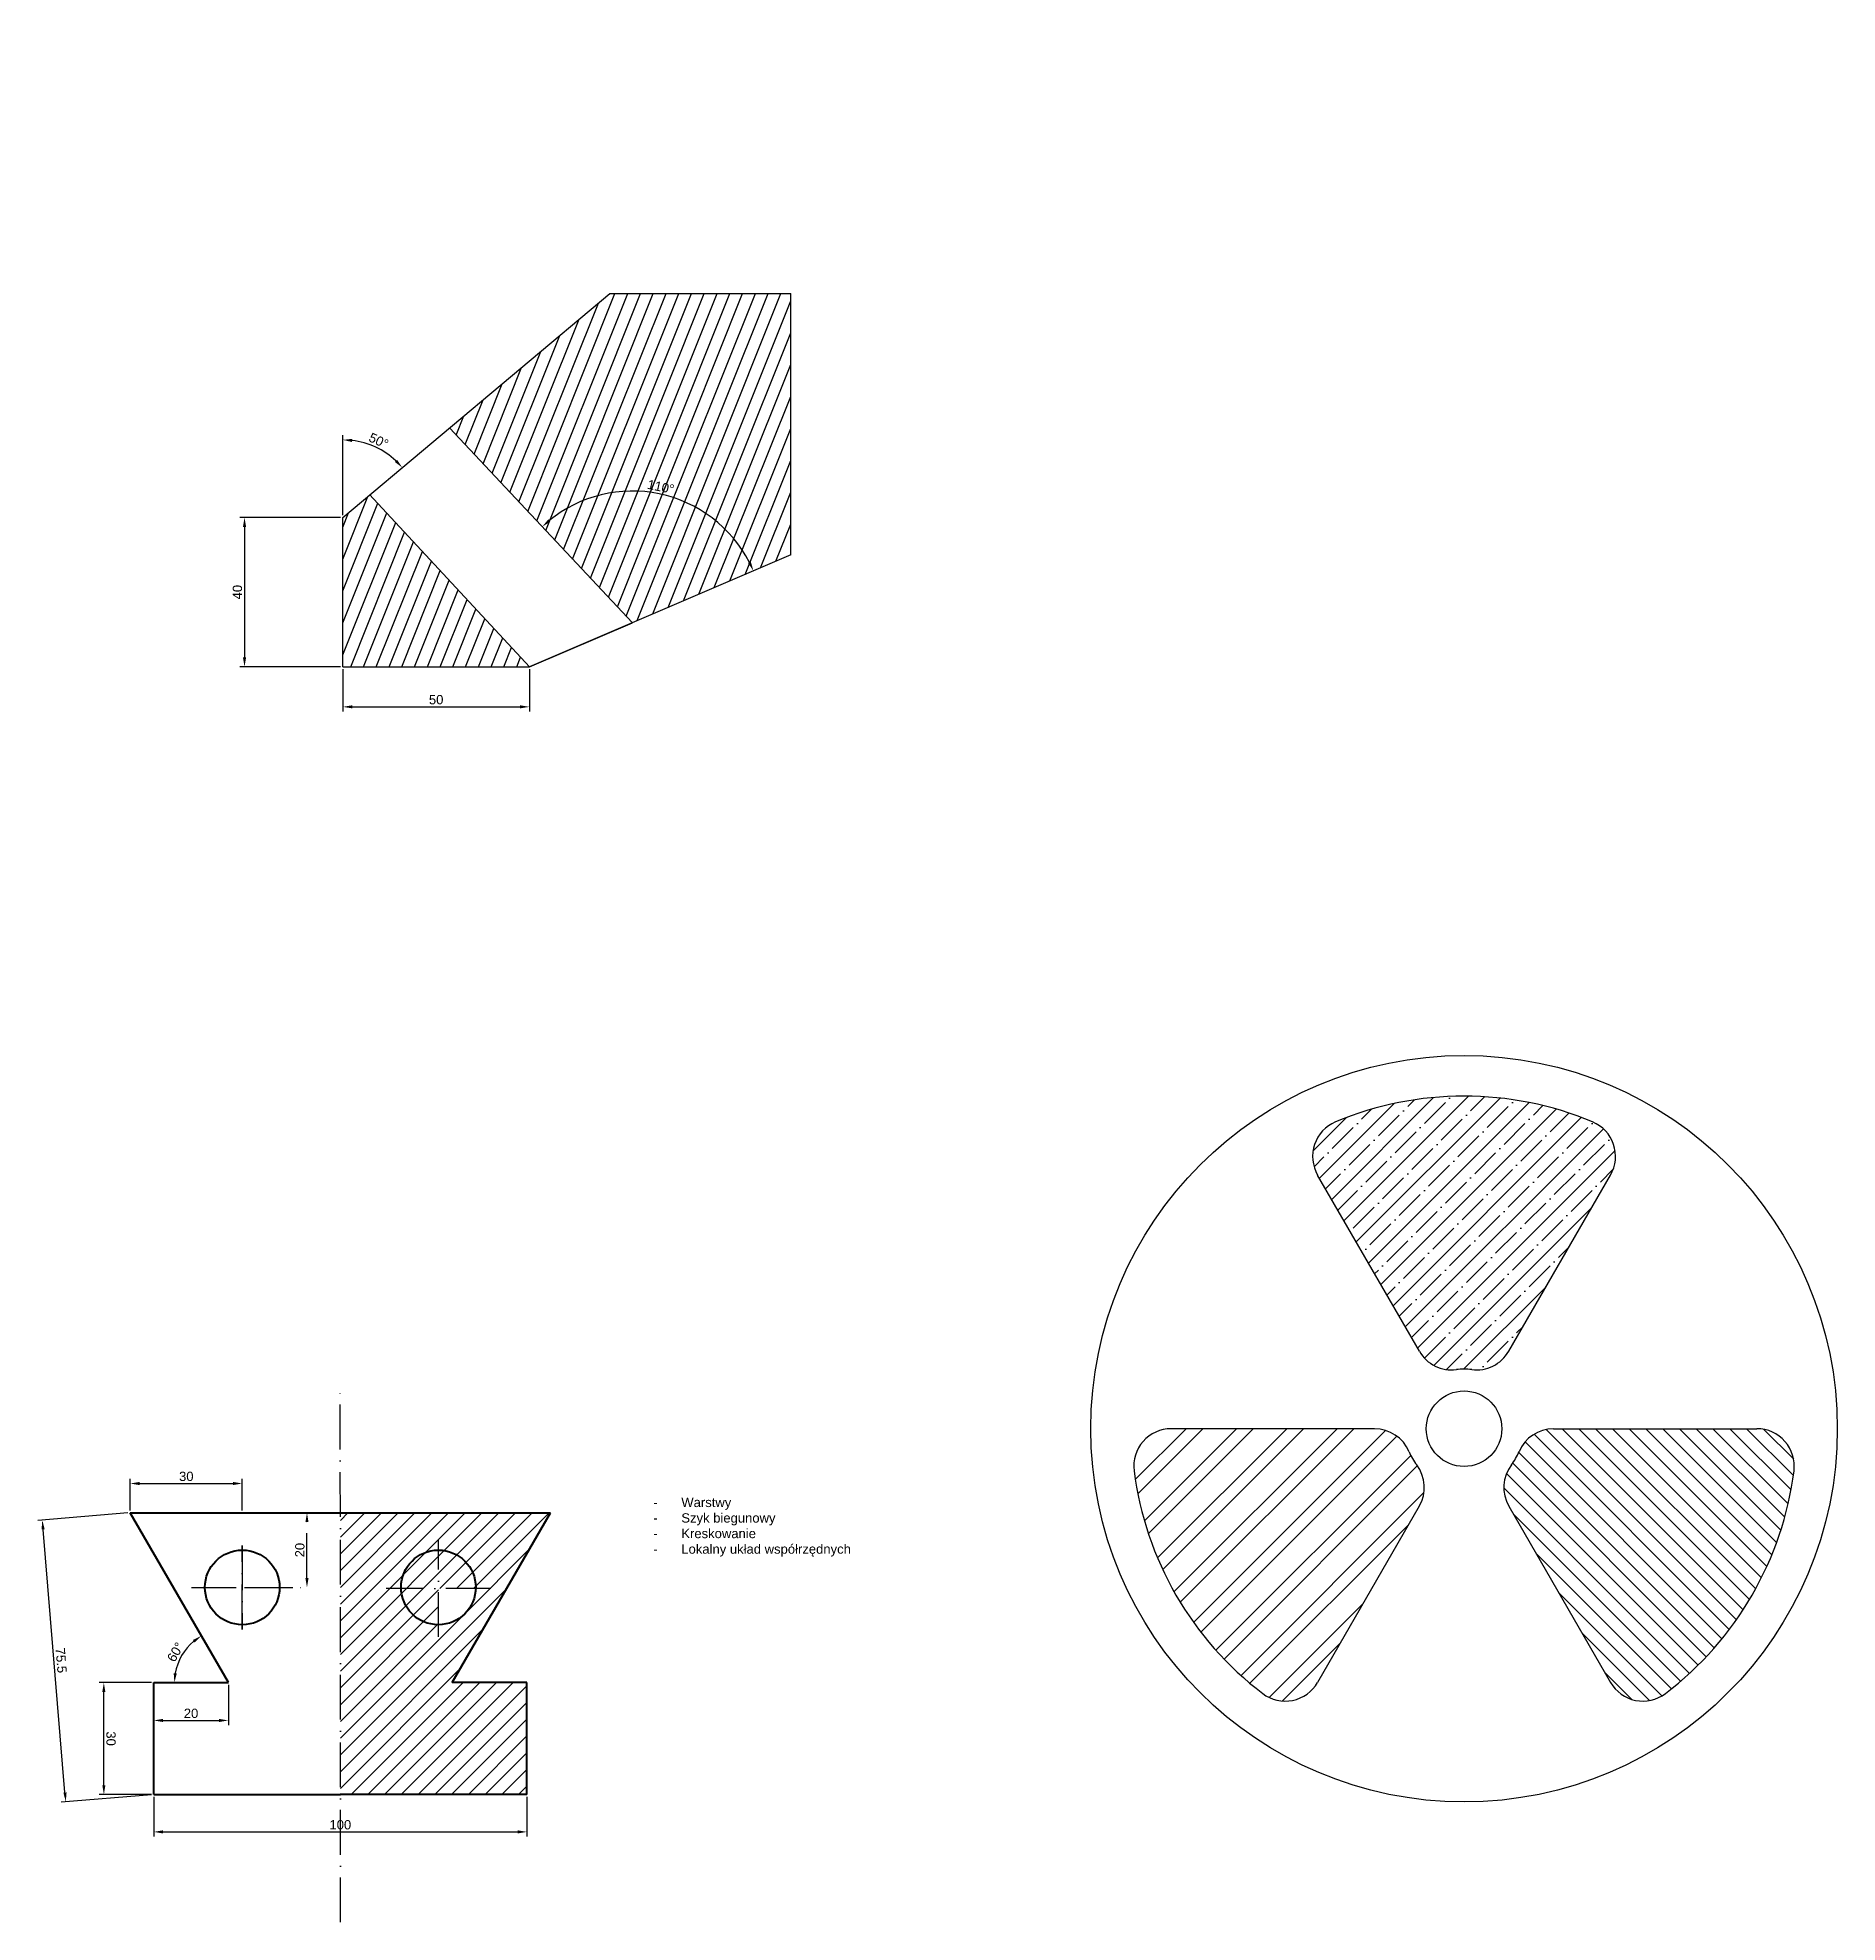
# Model space of a CAD drawing. Header units: millimetres. Extents: x 19 to 501, y -34 to 471.
import ezdxf

# ---------------------------------------------------------------- set-up
doc = ezdxf.new("R2010")
doc.units = ezdxf.units.MM
doc.linetypes.add('ACAD_ISO10W100', pattern=[18, 12, -3, 0, -3])
doc.layers.add('Osie Symetrii', color=220, linetype='ACAD_ISO10W100')
doc.layers.add('Wymiar', color=162, linetype='Continuous')
doc.styles.get("Standard").update_dxf_attribs({"font": 'arial.ttf'})
doc.dimstyles.new('ISO-25', dxfattribs={"dimtxt": 2.5, "dimasz": 2.5, "dimexe": 1.25, "dimexo": 0.625, "dimtad": 1, "dimtxsty": 'Standard', "dimcen": 2.5, "dimadec": 0, "dimazin": 0, "dimtfac": 1, "dimtmove": 0, "dimatfit": 3, "dimfxl": 1, "dimarcsym": 0})

# ---------------------------------------------------------------- blocks, each defined once
blk = doc.blocks.new('*D1')
at = {"layer": 'Defpoints', "color": 0, "transparency": 16777216}
for p in [(50.2, 29.79), (70.2, 29.79), (70.2, 19.65)]:
    blk.add_point(p, dxfattribs=at)
at = {"layer": 'Wymiar', "color": 0, "lineweight": -2, "transparency": 16777216}
for p, q in [((50.2, 29.17), (50.2, 18.4)), ((70.2, 29.17), (70.2, 18.4)), ((52.7, 19.65), (67.7, 19.65))]:
    blk.add_line(p, q, dxfattribs=at)
at = {"layer": 'Wymiar', "color": 0, "transparency": 16777216}
for points in [[(52.7, 20.07), (52.7, 19.23), (50.2, 19.65)], [(67.7, 20.07), (67.7, 19.23), (70.2, 19.65)]]:
    blk.add_solid(points, dxfattribs=at)
at = {"layer": 'Wymiar', "color": 0, "transparency": 16777216, "insert": (60.2, 21.55), "char_height": 2.5, "attachment_point": 5}
blk.add_mtext('20', dxfattribs=at)
blk = doc.blocks.new('*D3')
at = {"layer": 'Defpoints', "color": 0, "transparency": 16777216}
for p in [(43.93, 75.29), (59.13, 39.08), (50.2, 29.79), (70.2, 29.79), (70.2, 29.79)]:
    blk.add_point(p, dxfattribs=at)
at = {"layer": 'Wymiar', "color": 0, "lineweight": -2, "transparency": 16777216}
blk.add_arc((70.2, 29.79), 14.45, 129.9259, 170.0741, dxfattribs=at)
at = {"layer": 'Wymiar', "color": 0, "transparency": 16777216}
for points in [[(60.68, 41.21), (61.16, 40.53), (62.97, 42.3)], [(56.38, 32.25), (55.55, 32.32), (55.75, 29.79)]]:
    blk.add_solid(points, dxfattribs=at)
at = {"layer": 'Wymiar', "color": 0, "transparency": 16777216, "insert": (56.04, 37.97), "char_height": 2.5, "attachment_point": 5, "rotation": 60}
blk.add_mtext('60°', dxfattribs=at)
blk = doc.blocks.new('*D11')
at = {"layer": 'Defpoints', "color": 0, "transparency": 16777216}
for p in [(73.93, 83.13), (43.93, 75.29), (73.93, 75.29)]:
    blk.add_point(p, dxfattribs=at)
at = {"layer": 'Wymiar', "color": 0, "lineweight": -2, "transparency": 16777216}
for p, q in [((43.93, 75.92), (43.93, 84.38)), ((46.43, 83.13), (71.43, 83.13)), ((73.93, 75.92), (73.93, 84.38))]:
    blk.add_line(p, q, dxfattribs=at)
at = {"layer": 'Wymiar', "color": 0, "transparency": 16777216}
for points in [[(46.43, 83.55), (46.43, 82.71), (43.93, 83.13)], [(71.43, 83.55), (71.43, 82.71), (73.93, 83.13)]]:
    blk.add_solid(points, dxfattribs=at)
at = {"layer": 'Wymiar', "color": 0, "transparency": 16777216, "insert": (58.93, 85.03), "char_height": 2.5, "attachment_point": 5}
blk.add_mtext('30', dxfattribs=at)
blk = doc.blocks.new('*D14')
at = {"layer": 'Defpoints', "color": 0, "transparency": 16777216}
for p in [(50.2, -0.21), (150.2, -0.21), (150.2, -10.21)]:
    blk.add_point(p, dxfattribs=at)
at = {"layer": 'Wymiar', "color": 0, "lineweight": -2, "transparency": 16777216}
for p, q in [((50.2, -0.83), (50.2, -11.46)), ((150.2, -0.83), (150.2, -11.46)), ((52.7, -10.21), (147.7, -10.21))]:
    blk.add_line(p, q, dxfattribs=at)
at = {"layer": 'Wymiar', "color": 0, "transparency": 16777216}
for points in [[(52.7, -9.79), (52.7, -10.63), (50.2, -10.21)], [(147.7, -9.79), (147.7, -10.63), (150.2, -10.21)]]:
    blk.add_solid(points, dxfattribs=at)
at = {"layer": 'Wymiar', "color": 0, "transparency": 16777216, "insert": (100.2, -8.31), "char_height": 2.5, "attachment_point": 5}
blk.add_mtext('100', dxfattribs=at)
blk = doc.blocks.new('*D15')
at = {"layer": 'Defpoints', "color": 0, "transparency": 16777216}
for p in [(36.84, 29.79), (50.2, 29.79), (50.21, -0.21)]:
    blk.add_point(p, dxfattribs=at)
at = {"layer": 'Wymiar', "color": 0, "lineweight": -2, "transparency": 16777216}
for p, q in [((49.57, 29.79), (35.59, 29.79)), ((36.85, 2.29), (36.84, 27.29)), ((49.58, -0.21), (35.6, -0.21))]:
    blk.add_line(p, q, dxfattribs=at)
at = {"layer": 'Wymiar', "color": 0, "transparency": 16777216}
for points in [[(37.25, 27.29), (36.42, 27.29), (36.84, 29.79)], [(37.26, 2.29), (36.43, 2.29), (36.85, -0.21)]]:
    blk.add_solid(points, dxfattribs=at)
at = {"layer": 'Wymiar', "color": 0, "transparency": 16777216, "insert": (38.74, 14.79), "char_height": 2.5, "attachment_point": 5, "rotation": 270.0187}
blk.add_mtext('30', dxfattribs=at)
blk = doc.blocks.new('*D16')
at = {"layer": 'Defpoints', "color": 0, "transparency": 16777216}
for p in [(20.36, 73.33), (43.93, 75.29), (50.21, -0.21)]:
    blk.add_point(p, dxfattribs=at)
at = {"layer": 'Wymiar', "color": 0, "lineweight": -2, "transparency": 16777216}
for p, q in [((43.3, 75.24), (19.12, 73.23)), ((26.43, 0.32), (20.57, 70.84)), ((49.58, -0.26), (25.4, -2.27))]:
    blk.add_line(p, q, dxfattribs=at)
at = {"layer": 'Wymiar', "color": 0, "transparency": 16777216}
for points in [[(20.98, 70.87), (20.15, 70.81), (20.36, 73.33)], [(26.85, 0.36), (26.02, 0.29), (26.64, -2.17)]]:
    blk.add_solid(points, dxfattribs=at)
at = {"layer": 'Wymiar', "color": 0, "transparency": 16777216, "insert": (25.39, 35.74), "char_height": 2.5, "attachment_point": 5, "rotation": 274.7543}
blk.add_mtext('75.5', dxfattribs=at)
blk = doc.blocks.new('*D17')
at = {"layer": 'Defpoints', "color": 0, "linetype": 'ACAD_ISO10W100', "transparency": 16777216}
for p in [(73.93, 75.29), (91.26, 75.29), (73.93, 55.29)]:
    blk.add_point(p, dxfattribs=at)
at = {"layer": 'Wymiar', "color": 0, "linetype": 'ACAD_ISO10W100', "lineweight": -2, "transparency": 16777216}
for p, q in [((74.55, 75.29), (92.51, 75.29)), ((91.26, 57.79), (91.26, 72.79)), ((74.55, 55.29), (92.51, 55.29))]:
    blk.add_line(p, q, dxfattribs=at)
at = {"layer": 'Wymiar', "color": 0, "linetype": 'ACAD_ISO10W100', "transparency": 16777216}
for points in [[(90.84, 72.79), (91.68, 72.79), (91.26, 75.29)], [(90.84, 57.79), (91.68, 57.79), (91.26, 55.29)]]:
    blk.add_solid(points, dxfattribs=at)
at = {"layer": 'Wymiar', "color": 0, "linetype": 'ACAD_ISO10W100', "transparency": 16777216, "insert": (89.36, 65.29), "char_height": 2.5, "attachment_point": 5, "rotation": 90}
blk.add_mtext('20', dxfattribs=at)
blk = doc.blocks.new('*U18')
for p, q in [((-11.98, -31.68), (-39.24, 15.53)), ((11.98, -31.68), (39.24, 15.53))]:
    blk.add_line(p, q)
for centre, radius, start, end in [((0, -52.44), 89.12, 67.261, 112.739), ((-30.58, 20.53), 10, 112.739, 210), ((30.58, 20.53), 10, 330, 67.261), ((-3.32, -26.68), 10, 210, 277.3515), ((3.32, -26.68), 10, 262.6485, 330), ((0, -52.44), 15.97, 82.6485, 97.3515)]:
    blk.add_arc(centre, radius, start, end)
blk = doc.blocks.new('*U19')
at = {"color": 0, "linetype": 'ByBlock', "lineweight": -2, "transparency": 16777216}
blk.add_blockref('*U18', (401.26, 150.25), dxfattribs=at)
for p, rotation in [((355.85, 71.59), 120), ((446.67, 71.59), 240)]:
    blk.add_blockref('*U18', p, dxfattribs=dict(at, rotation=rotation))
blk = doc.blocks.new('*D20')
at = {"color": 0, "lineweight": -2, "transparency": 16777216}
for p, q in [((100.24, 341.95), (73.28, 341.95)), ((74.53, 339.45), (74.53, 304.45)), ((100.24, 301.95), (73.28, 301.95))]:
    blk.add_line(p, q, dxfattribs=at)
at = {"color": 0, "transparency": 16777216}
for points in [[(74.12, 339.45), (74.95, 339.45), (74.53, 341.95)], [(74.12, 304.45), (74.95, 304.45), (74.53, 301.95)]]:
    blk.add_solid(points, dxfattribs=at)
at = {"layer": 'Defpoints', "color": 0, "transparency": 16777216}
for p in [(100.87, 341.95), (74.53, 301.95), (100.87, 301.95)]:
    blk.add_point(p, dxfattribs=at)
at = {"color": 0, "transparency": 16777216, "insert": (72.63, 321.95), "char_height": 2.5, "attachment_point": 5, "rotation": 90}
blk.add_mtext('40', dxfattribs=at)
blk = doc.blocks.new('*D22')
at = {"color": 0, "lineweight": -2, "transparency": 16777216}
blk.add_line((100.87, 342.57), (100.87, 364), dxfattribs=at)
blk.add_arc((100.87, 341.95), 20.81, 46.8887, 83.1113, dxfattribs=at)
at = {"color": 0, "transparency": 16777216}
for points in [[(103.34, 362.18), (103.39, 363.02), (100.87, 362.75)], [(115.39, 357.42), (114.79, 356.85), (116.81, 355.32)]]:
    blk.add_solid(points, dxfattribs=at)
at = {"layer": 'Defpoints', "color": 0, "transparency": 16777216}
for p in [(254.08, 470.5), (112.3, 359.33), (100.87, 341.95), (100.87, 341.95), (100.87, 301.95)]:
    blk.add_point(p, dxfattribs=at)
at = {"color": 0, "transparency": 16777216, "insert": (110.47, 362.52), "char_height": 2.5, "attachment_point": 5, "rotation": 335}
blk.add_mtext('50°', dxfattribs=at)
blk = doc.blocks.new('*D25')
at = {"color": 0, "lineweight": -2, "transparency": 16777216}
for p, q in [((100.87, 301.32), (100.87, 289.97)), ((150.87, 301.32), (150.87, 289.97)), ((103.37, 291.22), (148.37, 291.22))]:
    blk.add_line(p, q, dxfattribs=at)
at = {"color": 0, "transparency": 16777216}
for points in [[(103.37, 291.64), (103.37, 290.81), (100.87, 291.22)], [(148.37, 291.64), (148.37, 290.81), (150.87, 291.22)]]:
    blk.add_solid(points, dxfattribs=at)
at = {"layer": 'Defpoints', "color": 0, "transparency": 16777216}
for p in [(100.87, 301.95), (150.87, 301.95), (150.87, 291.22)]:
    blk.add_point(p, dxfattribs=at)
at = {"color": 0, "transparency": 16777216, "insert": (125.87, 293.13), "char_height": 2.5, "attachment_point": 5}
blk.add_mtext('50', dxfattribs=at)
blk = doc.blocks.new('*D26')
at = {"color": 0, "lineweight": -2, "transparency": 16777216}
blk.add_arc((178.44, 313.76), 35.28, 27.2592, 129.138, dxfattribs=at)
at = {"color": 0, "transparency": 16777216}
for points in [[(156.45, 340.82), (155.9, 341.44), (154.29, 339.48)], [(210.18, 330.1), (209.43, 329.75), (210.87, 327.66)]]:
    blk.add_solid(points, dxfattribs=at)
at = {"layer": 'Defpoints', "color": 0, "transparency": 16777216}
for p in [(116.84, 379.37), (196.16, 344.28), (220.87, 331.95), (178.44, 313.76), (150.87, 301.95)]:
    blk.add_point(p, dxfattribs=at)
at = {"color": 0, "transparency": 16777216, "insert": (186.05, 350.16), "char_height": 2.5, "attachment_point": 5, "rotation": 348.1986}
blk.add_mtext('110°', dxfattribs=at)

msp = doc.modelspace()

# ---------------------------------------------------------------- hatches: boundary and pattern name
h = msp.add_hatch()
h.set_pattern_fill('ANSI31', color=256)
h.set_pattern_definition([(68.1986, (150.8688, 301.945), (-2.94791, 1.179165), [])])
h.paths.add_polyline_path([(108.135, 348.042), (100.869, 341.945), (100.869, 301.945), (150.869, 301.945)])
h.paths.add_polyline_path([(220.869, 401.945), (172.374, 401.945), (129.455, 365.932), (178.443, 313.763), (220.869, 331.945)])
h.paths.add_polyline_path([(181.297, 348.499), (189.591, 346.766), (190.645, 351.809), (182.35, 353.542)], flags=24)
h = msp.add_hatch()
h.set_pattern_fill('ANSI35', color=256)
h.paths.add_polyline_path([(440.503, 165.785, 0.4518375), (435.708, 180.007, 0.2010819), (366.811, 180.007, 0.4518375), (362.016, 165.785), (389.277, 118.569, 0.3026392), (399.216, 113.651, -0.064242), (403.303, 113.651, 0.3026392), (413.243, 118.569)])
h = msp.add_hatch()
h.set_pattern_fill('ANSI32', color=256)
h.paths.add_polyline_path([(389.277, 77.058, 0.3026392), (388.566, 88.125, -0.064242), (386.522, 91.664, 0.3026392), (377.294, 97.813), (322.773, 97.813, 0.4518375), (312.853, 86.549, 0.2010819), (347.302, 26.883, 0.4518375), (362.016, 29.842)])
h = msp.add_hatch()
h.set_pattern_fill('ANSI31', color=256, angle=90)
h.paths.add_polyline_path([(489.666, 86.549, 0.4518375), (479.746, 97.813), (425.226, 97.813, 0.3026392), (415.997, 91.664, -0.064242), (413.954, 88.125, 0.3026392), (413.243, 77.058), (440.503, 29.842, 0.4518375), (455.218, 26.883, 0.2010819)])
h = msp.add_hatch()
h.set_pattern_fill('ANSI31', color=256)
h.paths.add_polyline_path([(150.202, 29.791), (130.202, 29.791), (156.472, 75.291), (100.199, 75.291), (100.206, -0.209), (150.202, -0.209)])
h.paths.add_polyline_path([(136.468, 55.031), (126.472, 55.031), (126.472, 45.291, 0.4066127)], flags=16)

# ---------------------------------------------------------------- linework, layer by layer
for p, q in [((100.869, 341.945), (172.374, 401.945)), ((172.374, 401.945), (220.869, 401.945)), ((220.869, 331.945), (220.869, 401.945)), ((178.443, 313.763), (129.455, 365.932)), ((150.869, 301.945), (108.056, 348.128)), ((100.869, 301.945), (100.869, 341.945)), ((220.869, 331.945), (150.869, 301.945)), ((150.869, 301.945), (178.443, 313.763)), ((100.869, 301.945), (150.869, 301.945)), ((43.927, 75.291), (73.927, 75.291))]:
    msp.add_line(p, q)
at = {"lineweight": 40}
for p, q in [((70.196, 29.791), (43.927, 75.291)), ((43.927, 75.291), (100.199, 75.291)), ((100.199, 75.291), (156.472, 75.291)), ((130.202, 29.791), (156.472, 75.291)), ((50.196, -0.209), (50.196, 29.791)), ((50.196, 29.791), (70.196, 29.791)), ((150.202, 29.791), (130.202, 29.791)), ((150.202, -0.209), (150.202, 29.791)), ((50.196, -0.209), (100.206, -0.209)), ((150.202, -0.209), (100.192, -0.209))]:
    msp.add_line(p, q, dxfattribs=at)
for radius in [100, 10.123]:
    msp.add_circle((401.26, 97.813), radius)
for centre in [(73.927, 55.291), (126.472, 55.291)]:
    msp.add_circle(centre, 10, dxfattribs=at)
at = {"layer": 'Osie Symetrii', "linetype": 'ACAD_ISO10W100'}
for p, q in [((100.209, -34.431), (100.196, 109.791)), ((73.927, 66.524), (73.927, 44.059)), ((73.927, 44.059), (73.927, 66.524)), ((73.927, 44.059), (73.927, 66.524)), ((73.927, 66.524), (73.927, 44.059)), ((126.472, 42.011), (126.472, 68.051)), ((60.325, 55.291), (87.51, 55.291)), ((140.485, 55.031), (112.458, 55.031))]:
    msp.add_line(p, q, dxfattribs=at)

# ---------------------------------------------------------------- block references
msp.add_blockref('*U19', (0, 0))

# ---------------------------------------------------------------- texts
at = {"insert": (181.554, 79.327), "char_height": 2.5, "attachment_point": 1}
msp.add_mtext_dynamic_manual_height_columns('\\pxi-3,l4,t4;-^IWarstwy\\P-^ISzyk biegunowy\\P-^IKreskowanie\\P-^ILokalny układ współrzędnych', width=54.57916, gutter_width=12.5, heights=[0], dxfattribs=at)

# ---------------------------------------------------------------- dimensions: what is measured, and where the dimension line sits
for base, line1, line2, picture, middle in [((112.302, 359.328), ((100.869, 341.945), (254.078, 470.503)), ((100.869, 301.945), (100.869, 341.945)), '*D22', (110.465, 362.525)), ((196.156, 344.277), ((178.443, 313.763), (116.835, 379.371)), ((220.869, 331.945), (150.869, 301.945)), '*D26', (186.048, 350.161))]:
    dim = msp.add_angular_dim_2l(base=base, line1=line1, line2=line2, dimstyle='ISO-25')
    dim.commit()
    dim.dimension.update_dxf_attribs({"geometry": picture, "text_midpoint": middle})
dim = msp.add_aligned_dim(p1=(100.869, 341.945), p2=(100.869, 301.945), distance=-26.336, dimstyle='ISO-25')
dim.commit()
dim.dimension.update_dxf_attribs({"geometry": '*D20', "text_midpoint": (72.631, 321.945)})
dim = msp.add_linear_dim(base=(150.869, 291.224), p1=(100.869, 301.945), p2=(150.869, 301.945), dimstyle='ISO-25')
dim.commit()
dim.dimension.update_dxf_attribs({"geometry": '*D25', "text_midpoint": (125.869, 293.126)})
at = {"layer": 'Wymiar'}
for base, p1, p2, picture, middle in [((73.927, 83.131), (43.927, 75.291), (73.927, 75.291), '*D11', (58.927, 85.033)), ((70.196, 19.649), (50.196, 29.791), (70.196, 29.791), '*D1', (60.196, 21.55))]:
    dim = msp.add_linear_dim(base=base, p1=p1, p2=p2, dimstyle='ISO-25', dxfattribs=at)
    dim.commit()
    dim.dimension.update_dxf_attribs({"geometry": picture, "text_midpoint": middle})
for p1, p2, distance, text, picture, middle in [((50.206, -0.209), (43.927, 75.291), 23.646, '75.5', '*D16', (25.392, 35.739)), ((50.196, -0.209), (150.202, -0.209), -10, '100', '*D14', (100.199, -8.307))]:
    dim = msp.add_aligned_dim(p1=p1, p2=p2, distance=distance, text=text, dimstyle='ISO-25', dxfattribs=at)
    dim.commit()
    dim.dimension.update_dxf_attribs({"geometry": picture, "text_midpoint": middle})
dim = msp.add_angular_dim_2l(base=(59.127, 39.079), line1=((70.196, 29.791), (43.927, 75.291)), line2=((50.196, 29.791), (70.196, 29.791)), dimstyle='ISO-25', dxfattribs=at)
dim.commit()
dim.dimension.update_dxf_attribs({"geometry": '*D3', "text_midpoint": (56.036, 37.967)})
at = {"layer": 'Wymiar', "linetype": 'ACAD_ISO10W100'}
dim = msp.add_aligned_dim(p1=(73.927, 55.291), p2=(73.927, 75.291), distance=-17.333, dimstyle='ISO-25', dxfattribs=at)
dim.commit()
dim.dimension.update_dxf_attribs({"geometry": '*D17', "text_midpoint": (89.358, 65.291)})
at = {"layer": 'Wymiar'}
dim = msp.add_aligned_dim(p1=(50.206, -0.209), p2=(50.196, 29.791), distance=13.36, dimstyle='ISO-25', dxfattribs=at)
dim.commit()
dim.dimension.update_dxf_attribs({"geometry": '*D15', "text_midpoint": (38.743, 14.788)})

doc.saveas('drawing.dxf')
